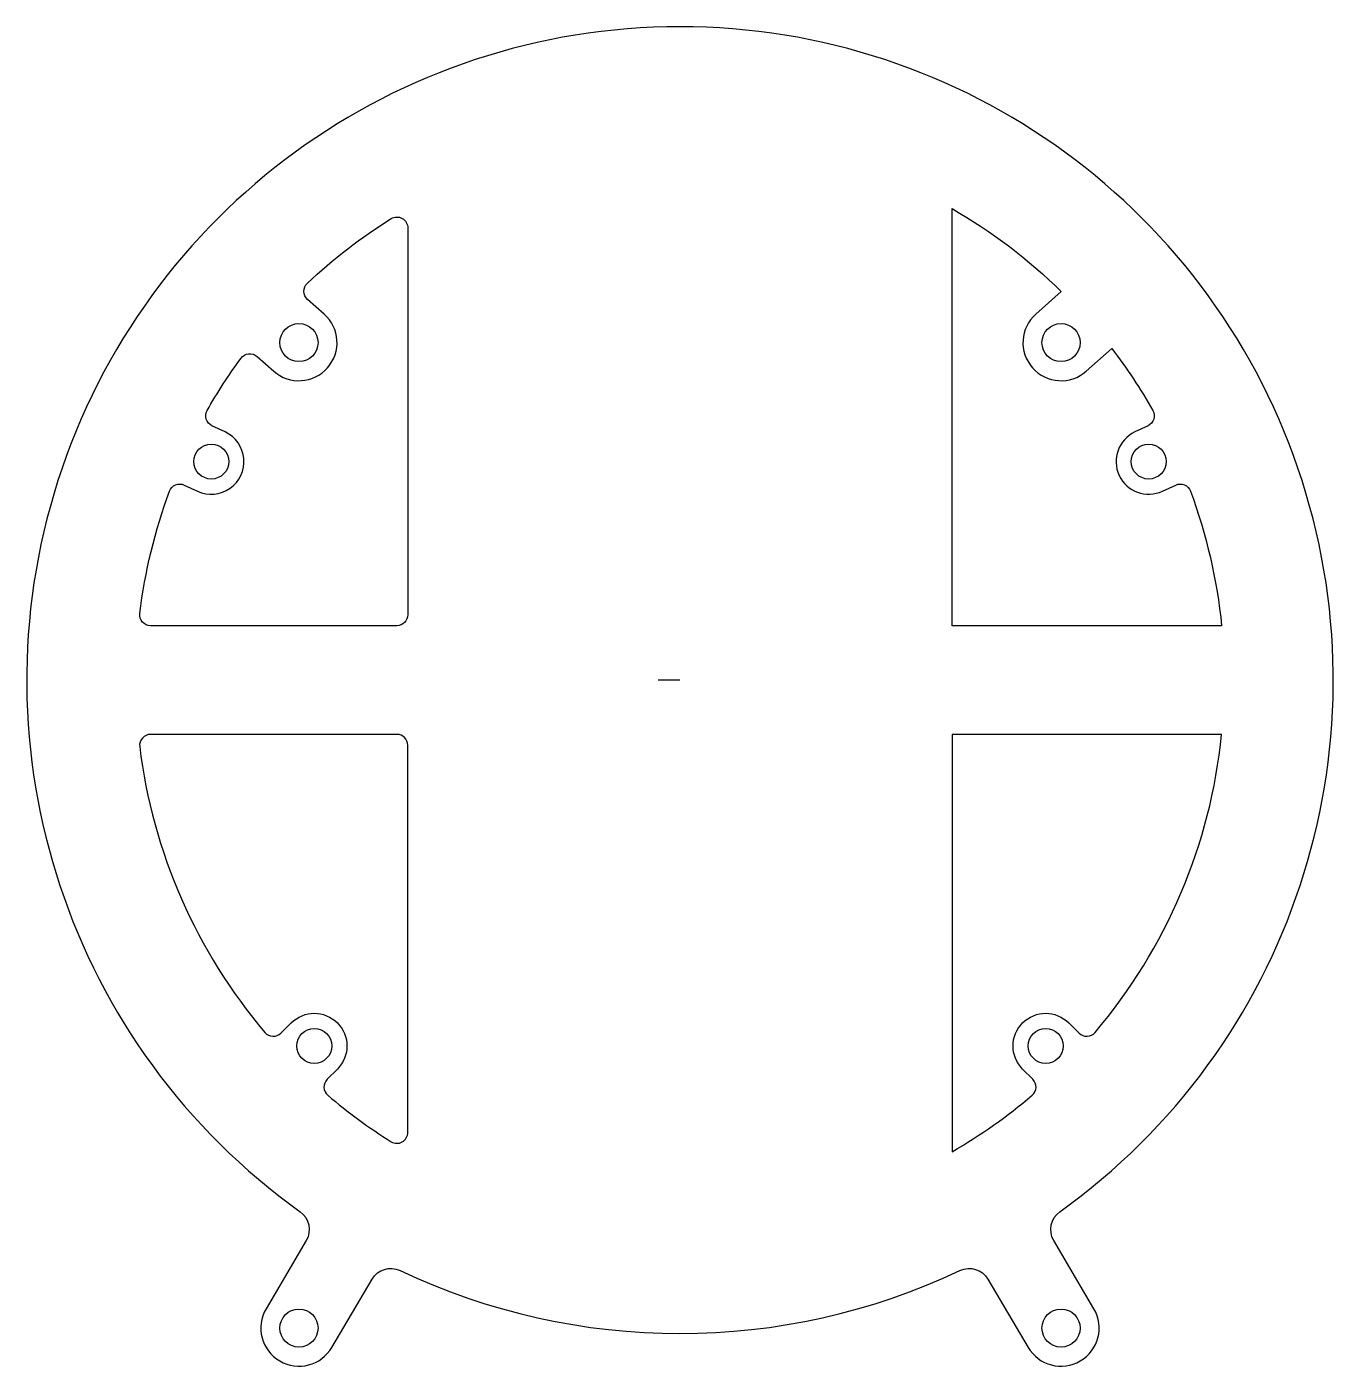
# Model space of a CAD drawing. Header units: millimetres. Extents: x -60 to 60, y -63 to 60.
import ezdxf

# ---------------------------------------------------------------- set-up
doc = ezdxf.new("R2010")
doc.units = ezdxf.units.MM
doc.layers.get('0').update_dxf_attribs({"linetype": 'CONTINUOUS'})

msp = doc.modelspace()

# ---------------------------------------------------------------- linework, layer by layer
msp.add_line((0, 0), (-2, 0))
for points in [[(34.89, -48.81, 3.11885), (-34.89, -48.81, -0.38843), (-34.33, -51.45), (-38.02, -57.73, 1), (-31.98, -61.27), (-28.29, -55, -0.38843), (-25.71, -54.21, 0.225141), (25.71, -54.21, -0.38843), (28.29, -55), (31.98, -61.27, 1), (38.02, -57.73), (34.33, -51.45, -0.38843)], [(49.75, 5), (25, 5), (25, 43.3, -0.063152), (35.02, 35.69), (32.68, 33.62, 1), (37.32, 28.38), (39.66, 30.45, -0.034202), (43.44, 24.76, -0.438358), (42.99, 23.36), (41.78, 22.79, 1), (44.32, 17.36), (45.53, 17.92, -0.438358), (46.89, 17.36, -0.063696)], [(-26, 5), (-48.63, 5, -0.450643), (-49.62, 6.12, -0.058028), (-46.89, 17.36, -0.438358), (-45.53, 17.92), (-44.32, 17.36, 1), (-41.78, 22.79), (-42.99, 23.36, -0.438358), (-43.44, 24.76, -0.028719), (-40.32, 29.57, -0.441414), (-38.85, 29.73), (-37.32, 28.38, 1), (-32.68, 33.62), (-34.21, 34.97, -0.441414), (-34.23, 36.45, -0.048699), (-26.53, 42.38, -0.58932), (-25, 41.53), (-25, 6, -0.414214)], [(-32.35, -38.12, 0.036104), (-26.53, -42.38, 0.58932), (-25, -41.53), (-25, -5.98, 0.414214), (-26, -4.98), (-48.63, -4.98, 0.450489), (-49.63, -6.1, 0.146389), (-38.12, -32.35, 0.438358), (-36.65, -32.41), (-35.71, -31.47, -1), (-31.47, -35.71), (-32.41, -36.65, 0.438358)], [(38.12, -32.35, 0.152032), (49.75, -5), (25, -5), (25, -43.3, 0.045049), (32.35, -38.12, 0.438358), (32.41, -36.65), (31.47, -35.71, -1), (35.71, -31.47), (36.65, -32.41, 0.438358)]]:
    msp.add_lwpolyline(points, format="xyb", close=True)
for centre, radius in [((-35, 31), 1.75), ((35, 31), 1.75), ((-43.05, 20.07), 1.6), ((43.05, 20.07), 1.6), ((-33.59, -33.59), 1.6), ((33.59, -33.59), 1.6), ((-35, -59.5), 1.75), ((35, -59.5), 1.75)]:
    msp.add_circle(centre, radius)

doc.saveas('drawing.dxf')
